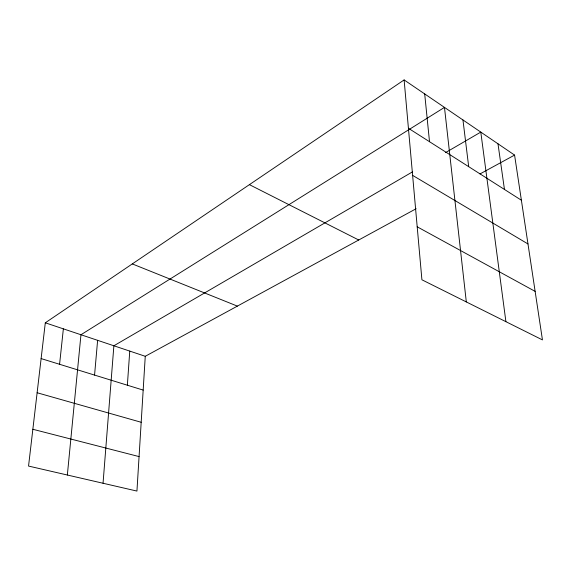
<?xml version="1.0" encoding="UTF-8"?>
<svg xmlns="http://www.w3.org/2000/svg" width="571" height="571" viewBox="0 0 571 571"><rect width="100%" height="100%" fill="white"/><g stroke="black" fill="none" stroke-linecap="round" stroke-linejoin="round"><path stroke-width="0.86" d="M416.159 208.708L145.262 356.29L136.94 491.074L28.55 466.072L45.302 322.801L404.118 79.926L514.578 155.091L542.45 339.902L421.912 279.783L404.118 79.926M127.362 385.211L129.753 351.094M103.044 483.252L113.879 345.776L412.583 171.821M94.565 375.09L97.62 340.323M67.349 475.022L80.961 334.742L444.474 107.391L466.314 301.931M59.577 364.284L63.36 328.846M445.608 152.585L480.789 132.101L505.906 321.68M479.997 173.934L514.578 155.091M32.854 429.271L139.074 456.593M37.122 392.748L141.187 422.276M41.119 358.588L143.171 390.093M45.302 322.801L145.262 356.29M132.301 263.916L237.372 306.113M249.406 184.647L358.724 239.998M417.194 226.801L535.134 291.381M412.619 175.368L527.982 243.953M408.422 128.268L521.387 200.235M497.983 143.799L504.457 189.451M462.96 119.967L468.691 166.661M424.696 93.929L429.513 141.701"/></g></svg>
